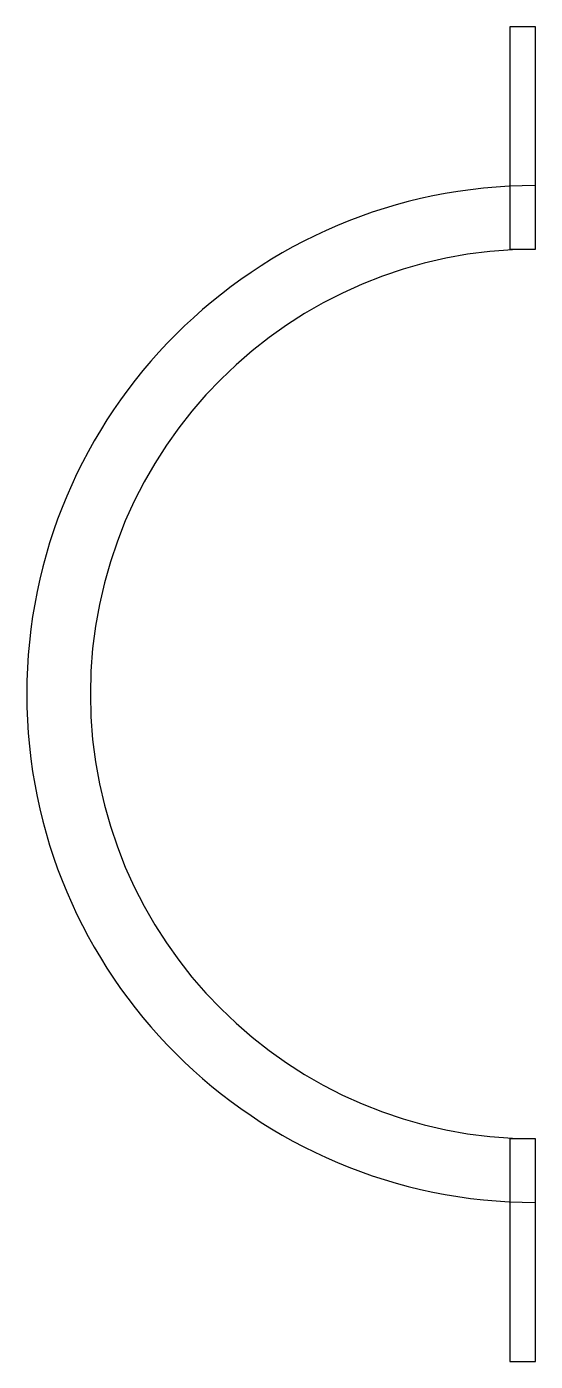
# Model space of a CAD drawing. Header units: millimetres. Extents: x 10 to 50, y -145 to -40.
import ezdxf

# ---------------------------------------------------------------- set-up
doc = ezdxf.new("R2010")
doc.units = ezdxf.units.MM

msp = doc.modelspace()

# ---------------------------------------------------------------- linework, layer by layer
at = {"elevation": 202.61}
for points in [[(47.54, -57.2), (49.54, -57.2), (49.54, -39.7), (47.54, -39.7)], [(47.54, -144.7), (49.54, -144.7), (49.54, -127.2), (47.54, -127.2)]]:
    msp.add_lwpolyline(points, close=True, dxfattribs=at)
for radius in [40, 35]:
    msp.add_arc((49.54, -92.2, 202.61), radius, 90, 270)

doc.saveas('drawing.dxf')
